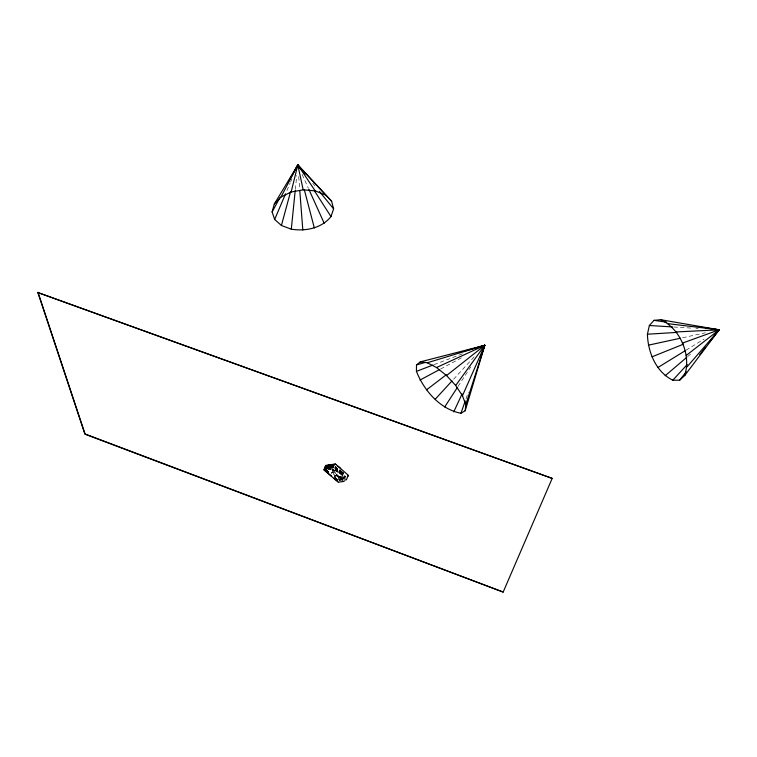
<?xml version="1.0" encoding="UTF-8"?>
<svg xmlns="http://www.w3.org/2000/svg" width="757" height="757" viewBox="0 0 757 757"><rect width="100%" height="100%" fill="white"/><g stroke="black" fill="none" stroke-linecap="round" stroke-linejoin="round"><path stroke-width="0.57" stroke-dasharray="3.79 2.84" d="M334.774 475.793L335.067 476.655M335.01 469.028A1.93 0.842 24.4 0 0 336.666 468.99L336.912 468.46A1.93 0.842 24.4 0 1 335.001 468.403A1.372 0.596 24.4 0 1 335.36 468.962L335.815 468.962A1.911 0.833 24.4 0 0 334.925 468.11M335.162 475.216C336.487 477.147 336.155 474.563 334.708 475.585M295.325 189.458L296.753 175.444M335.342 467.296C335.36 465.47 334.916 467.93 336.013 466.501M335.796 466.974L335.379 466.539M336.723 467.306L336.023 467.75L335.957 466.927M335.815 470.599L335.928 469.898M337.196 470.797C334.424 470.088 340.044 470.769 336.25 470.438M334.982 468.649L335.2 468.015A1.93 0.842 24.4 0 1 335.966 468.933L336.297 468.384A2.366 1.031 24.4 0 0 336.628 468.214L336.96 467.514M335.663 472.236L335.001 472.188M336.259 470.069L337.045 470.4L335.909 469.87M335.928 471.299L335.947 470.381M337.291 471.024L336.591 471.46L336.534 470.646M336.061 470.494L336.799 469.775L336.297 469.794M337.565 469.652C336.761 470.277 337.83 468.299 337.66 468.801M337.13 470.826L337.84 469.302M337.225 470.173L337.669 469.879M337.083 471.497L336.316 471.119M337.026 470.599C338.587 470.305 336.401 471.507 337.821 471.706M466.019 398.778L468.356 392.098M286.922 190.594L290.101 183.109M290.556 182.04L291.918 178.832M341.596 479.891A1.552 0.785 -49.7 0 0 341.852 478.083L340.309 476.872L339.647 478.329L340.858 479.37L341.142 478.273M341.786 480.686L343.356 477.203L346.081 476.891M342.117 480.799L343.602 477.487L345.949 477.165L343.555 477.459L342.24 476.399L339.164 476.825L336.666 474.677L335.834 476.267L336.657 474.431L339.174 476.598L341.861 476.229L341.35 477.345L340.196 477.506L340.622 476.56M343.129 479.332L344.596 476.068L346.318 476.74M344.473 476.825L343.669 477.79L344.473 476.825L342.817 475.387M344.312 478.405L345.41 475.954M338.256 477.364L339.477 477.601L339.902 476.664L340.849 476.759L340.423 477.695L341.35 477.345M338.767 479.578L339.202 479.257L339.193 480.506L339.6 479.597L337.575 477.856M338.019 477.393L339.704 477.799L340.13 476.853M339.647 478.329L340.622 476.825L341.738 478.074M340.641 480.146A1.202 0.606 -49.7 0 1 339.997 479.569A1.202 0.606 -49.7 0 1 341.095 478.282L341.833 477.866M341.871 477.213L340.773 479.654L342.344 479.436M340.858 479.37L341.539 478.377L340.404 477.317M338.672 477.714L339.174 476.598M337.262 481.026L339.164 476.825M336.903 469.501L336.856 470.106M337.253 468.659L337.471 468.186M338.18 477.042L336.326 475.443L336.666 474.677L335.635 476.655M336.061 476.229L336.326 475.443M332.465 471.185L331.973 472.728A1.088 0.814 83.3 0 1 333.08 472.463A1.088 0.814 83.3 0 1 333.383 473.929L335.048 475.358L333.279 473.948M331.973 472.728L332.342 471.914M335.256 468.044L335.01 467.4M335.36 468.962L335.606 468.432A1.372 0.596 24.4 0 0 334.954 467.646M335.559 468.971L336.061 468.432L335.739 468.971M335.966 468.933L336.051 468.924A2.366 1.031 24.4 0 0 336.392 468.744L336.628 468.214M458.061 386.411L470.778 366.842M335.881 476.465L335.597 476.749M341.416 479.692L341.653 478.301M453.594 379.229L475.169 355.752M334.244 476.938L334.944 476.882M334.121 476.957L334.651 476.749M335.521 466.861L335.02 466.7M687.659 356.585L692.163 352.762M335.985 470.211L336.382 470.352M337.243 471.28L337.821 471.365M686.022 350.198L704.095 339.079M440.555 369.038L462.139 357.455M434.073 364.628L463.823 353.292M337.414 470.39L336.874 470.267M341.322 478.027L341.227 478.046A1.552 0.785 -49.7 0 0 339.789 479.692A1.552 0.785 -49.7 0 0 340.603 480.458M682.625 337.736L705.448 332.777M336.657 474.431L332.948 471.365M336.307 475.197L338.417 477.005M343.574 477.506L340.186 477.762L336.543 474.696M341.549 478.263L341.492 478.263A1.202 0.606 -49.7 0 1 341.748 478.85A1.202 0.606 -49.7 0 1 341.114 479.843M341.634 477.979L341.748 477.989A1.552 0.785 -49.7 0 1 341.483 479.796M673.796 327.005L691.236 328.084M695.891 328.368L698.219 328.51M335.625 469.312L335.001 469.331M340.47 476.853L341.681 477.894M340.215 477.071L341.341 478.14A1.552 0.785 -49.7 0 0 339.902 479.787A1.552 0.785 -49.7 0 0 340.707 480.553M340.082 477.364L341.189 478.31M339.969 478.282L341.18 479.323M339.808 478.301L341.019 479.342M344.189 475.642L345.93 477.222M335.663 470.494L338.19 472.671M344.066 477.733L345.656 479.105M312.736 183.232L314.969 185.976M302.138 174.479L308.373 188.256M298.712 176.561L299.696 189.345M337.423 471.204A5.942 2.583 24.4 0 1 336.023 470.863M331.869 474.071A1.079 0.814 83.3 0 1 331.869 472.548A1.079 0.814 83.3 0 1 333.023 472.652A1.079 0.814 83.3 0 1 333.023 474.175M336.988 468.356A1.665 0.729 24.4 0 1 335.096 468.64M335.105 467.135A1.665 0.729 24.4 0 1 336.837 468.119M335.408 468.403A2.366 1.031 24.4 0 1 334.973 468.318M334.906 467.438A1.911 0.833 24.4 0 1 336.061 468.432M335.502 467.514A1.93 0.842 24.4 0 1 336.212 468.403"/><path stroke-width="1.14" d="M416.435 371.346L416.501 364.94L420.267 361.884L484.764 345.315L465.205 410.748L460.937 413.256C440.082 409.282 423.929 390.451 416.435 371.346L432.966 365.054M339.514 472.387L340.063 470.949L342.467 473.03L341.388 473.996L339.514 472.387L341.388 473.996M339.704 472.359L340.063 470.949M332.843 466.842L331.613 466.757L331.339 467.353L333.165 467.116L332.597 467.164M333.165 467.116L332.872 466.567M465.205 410.748L465.782 404.617L484.764 345.315L465.735 350.784M291.294 229.163L281.415 225.491L274.659 219.464L272.113 211.951L274.289 204.068L297.823 164.931L331.613 201.239L333.61 208.856L330.97 216.568C321.687 228.33 305.459 231.51 291.294 229.163L295.211 190.632M336.515 478.698L335.077 478.187L337.575 480.241L335.029 478.008M335.379 478.159L334.821 478.424L335.096 477.998M647.424 334.216L649.364 325.501L653.991 320.362L660.672 319.691L719.15 329.806L684.697 375.557L679.663 380.194L672.803 380.203C655.969 371.98 647.888 352.128 647.424 334.216L676.824 332.408M274.289 204.068L280.961 197.038L291.133 192.013L297.823 164.931L331.613 201.239M684.697 375.557C691.368 355.014 680.42 328.756 660.672 319.691M281.415 225.491L290.527 191.843M328.074 471.971L326.494 470.381L325.378 470.305L328.074 471.971L327.024 470.523M332.522 469.974L334.443 471.015L331.982 469.236M340.025 471.28L339.533 471.251M552.184 478.396L37.85 292.533L552.184 478.396L503.168 592.069L84.926 434.168L37.85 292.533M503.168 592.069L85.058 433.969L38.011 292.306M460.937 413.256L465.233 401.011M480.468 357.569L484.764 345.315L427.279 362.764L420.267 361.884M274.659 219.464L285.559 193.801M296.006 169.208L297.823 164.931L301.551 169.511M465.782 404.617L462.461 395.741L484.764 345.315L480.354 346.999M348.106 475.585L348.059 476.2M342.438 481.367L342.751 481.083M342.467 473.03L342.155 473.721M342.325 475.103L343.262 473.011L339.798 470.116L338.852 472.198L342.23 475.112L343.262 473.011M336.969 480.326L335.256 478.433M337.414 479.9L337.262 481.026M333.222 469.955L332.834 468.98M333.828 471.1L332.692 469.681M333.534 466.047L331.282 466.321L330.601 467.807L332.843 467.542L333.468 466L332.843 467.542M331.85 466.284L332.03 464.751L332.843 465.016M331.471 465.962L332.465 464.684M332.351 465.829L333.411 464.543L332.73 466.151L332.351 465.829L333.231 466.075M334.339 464.401L333.354 465.678L335.086 464.06M328.339 465.309L327.412 467.315L328.812 465.233L328.339 465.309L328.718 465.631M326.182 470.968L325.548 469.898L326.646 470.059M328.283 467.192L329.21 465.177L330.061 465.432L329.134 467.447L328.283 467.192L328.661 467.514L329.21 465.177M328.756 467.116L329.683 465.101M329.163 467.06L330.601 464.968L330.052 467.306L329.163 467.06L330.052 467.306M329.541 467.381L330.601 464.968M327.459 472.065L328.216 471.658M330.137 466.918L331.027 467.173L330.137 466.918L331.064 464.902L331.963 465.148M330.27 467.637L326.248 468.233L325.926 468.914L330.648 467.958L324.564 468.205L325.728 465.697L327.459 465.82L326.295 468.328M330.516 467.249L331.585 464.826M325.936 465.451L323.987 469.662L331.557 476.144M324.942 468.526L326.106 466.028L333.695 464.883M328.283 465.697L327.469 465.441L326.541 467.447L325.832 466.861L328.453 465.915M325.917 468.006L327.081 465.498M326.068 466.823L325.359 466.69L326.305 467.495L326.759 466.993M327.904 465.375L326.305 467.495M326.305 469.245L326.627 468.555M453.727 411.893L462.101 393.924M483.278 348.485L484.764 345.315L436.524 367.542L427.279 362.764M335.048 478.216L335.701 479.238M280.961 197.038L297.823 164.931L315.177 190.868L325.169 194.899M272.113 211.951L279.939 197.643M289.997 179.248L297.823 164.931L299.734 167.912M444.719 406.954L457.427 387.385M462.461 395.741L455.686 385.493L484.764 345.315L482.701 346.422M679.663 380.194L686.126 371.952M699.771 354.541L705.515 347.208M709.101 342.628L719.15 329.806L705.183 327.781M333.184 466.842L331.367 467.069M687.025 366.871L719.15 329.806L668.44 323.731M435.218 399.223L451.995 380.97M672.803 380.203L687.186 364.562M715.952 333.279L719.15 329.806L713.331 329.446M665.176 375.718L686.76 357.351M436.524 367.542L446.535 375.548L484.764 345.315M686.23 355.449L719.15 329.806L676.096 331.963M426.57 389.827L446.28 374.753M657.918 367.505L685.019 350.822M419.993 380.071L439.524 369.596M652.042 356.821L683.429 344.18M682.369 343.139L719.15 329.806M416.501 364.94L425.453 362.366M648.371 345.173L680.335 338.237M291.133 192.013L303.188 189.837L315.177 190.868M328.32 468.943L330.336 468.649L329.957 468.318M328.557 468.99L330.847 468.649M344.151 480.099L346.451 479.787L348.021 475.595L348.627 475.547L335.304 463.965L325.747 465.413M338.426 482.171L344.18 481.405M649.364 325.501L672.632 326.939M653.991 320.362L666.785 322.217M700.537 327.109L702.856 327.44M335.957 464.401L335.256 464.42M326.333 470.646L327.611 471.743M334.083 478.301L336.6 480.468M323.835 469.87L338.095 482.067M328.907 467.769L330.572 469.198M325.728 465.697L326.343 466.227M339.874 470.977L342.278 473.059M446.535 375.548L455.686 385.493M303.037 171.337L305.279 174.082M319.445 191.464L333.61 208.856M314.392 190.755L330.97 216.568M308.847 189.316L324.185 223.239M304.305 189.685L314.325 227.942M297.823 164.931L303.188 189.837M299.781 190.499L302.809 230.014M337.887 466.227A5.942 2.583 24.4 0 1 340.735 468.82"/></g></svg>
